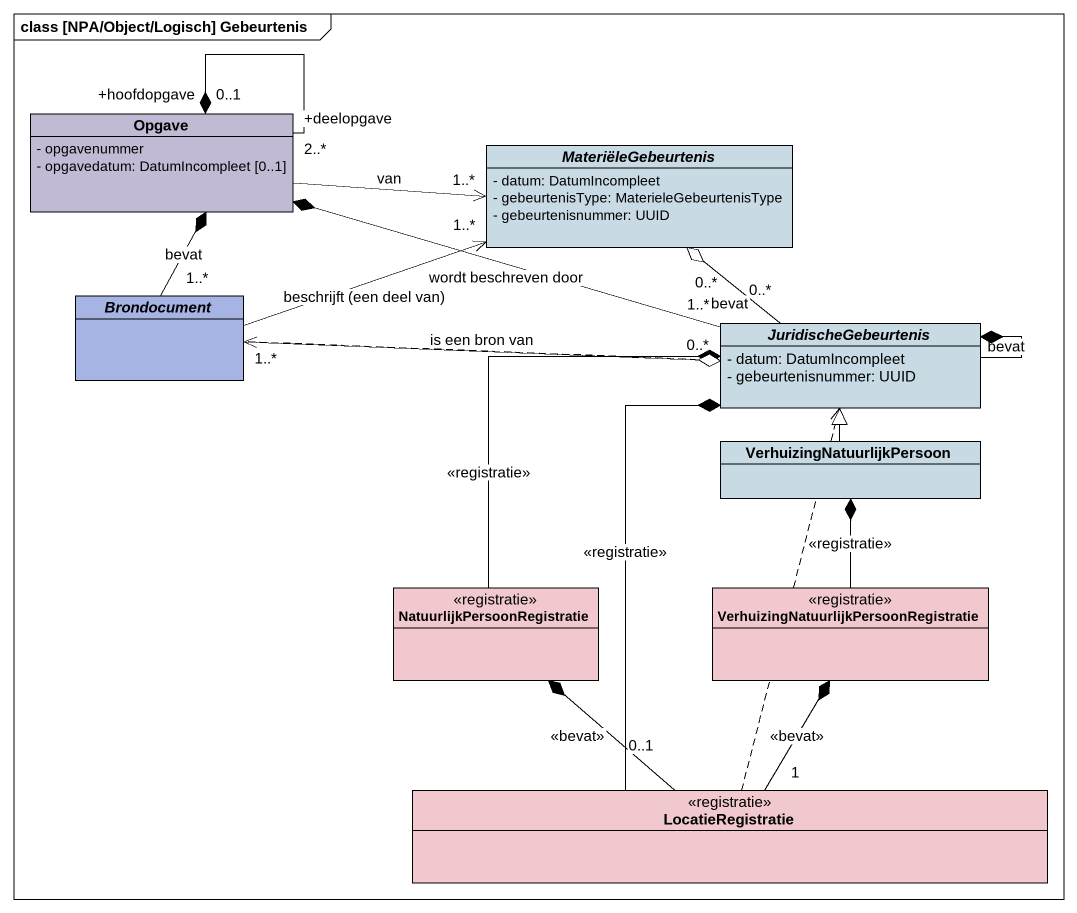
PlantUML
@startuml
mainframe class [NPA/Object/Logisch] Gebeurtenis
hide circle
hide empty members
skinparam classAttributeIconSize 0
class Opgave #C2BAD4 {
  - opgavenummer
  - opgavedatum: DatumIncompleet [0..1]
}
abstract class MateriëleGebeurtenis #C8DAE3 {
  - datum: DatumIncompleet
  - gebeurtenisType: MaterieleGebeurtenisType
  - gebeurtenisnummer: UUID
}
abstract class Brondocument #A6B4E4
abstract class JuridischeGebeurtenis #C8DAE3 {
  - datum: DatumIncompleet
  - gebeurtenisnummer: UUID
}
class VerhuizingNatuurlijkPersoon #C8DAE3
class NatuurlijkPersoonRegistratie <<registratie>> #F0C8CD
class "VerhuizingNatuurlijkPersoonRegistratie" as VerhuizingNatuurlijkPersoonR <<registratie>> #F0C8CD
class LocatieRegistratie <<registratie>> #F0C8CD
Opgave "+deelopgave\n2..*" --* "+hoofdopgave\n0..1" Opgave
Opgave -right-> "1..*" MateriëleGebeurtenis : van
Brondocument "1..*" -up-* Opgave : bevat
Brondocument -right-> "1..*" MateriëleGebeurtenis : beschrijft (een deel van)
Brondocument "1..*" -right-o "0..*" JuridischeGebeurtenis : is een bron van
JuridischeGebeurtenis "1..*" -left-* Opgave : wordt beschreven door
JuridischeGebeurtenis "0..*" -up-o "0..*" MateriëleGebeurtenis : bevat
JuridischeGebeurtenis .left.> Brondocument
JuridischeGebeurtenis --* JuridischeGebeurtenis : bevat
VerhuizingNatuurlijkPersoon -up-|> JuridischeGebeurtenis
NatuurlijkPersoonRegistratie -up-* JuridischeGebeurtenis : <<registratie>>
VerhuizingNatuurlijkPersoonR -up-* VerhuizingNatuurlijkPersoon : <<registratie>>
LocatieRegistratie -up-* JuridischeGebeurtenis : <<registratie>>
LocatieRegistratie .up.> JuridischeGebeurtenis
LocatieRegistratie "0..1" -up-* NatuurlijkPersoonRegistratie : <<bevat>>
LocatieRegistratie "1" -up-* VerhuizingNatuurlijkPersoonR : <<bevat>>
@enduml
